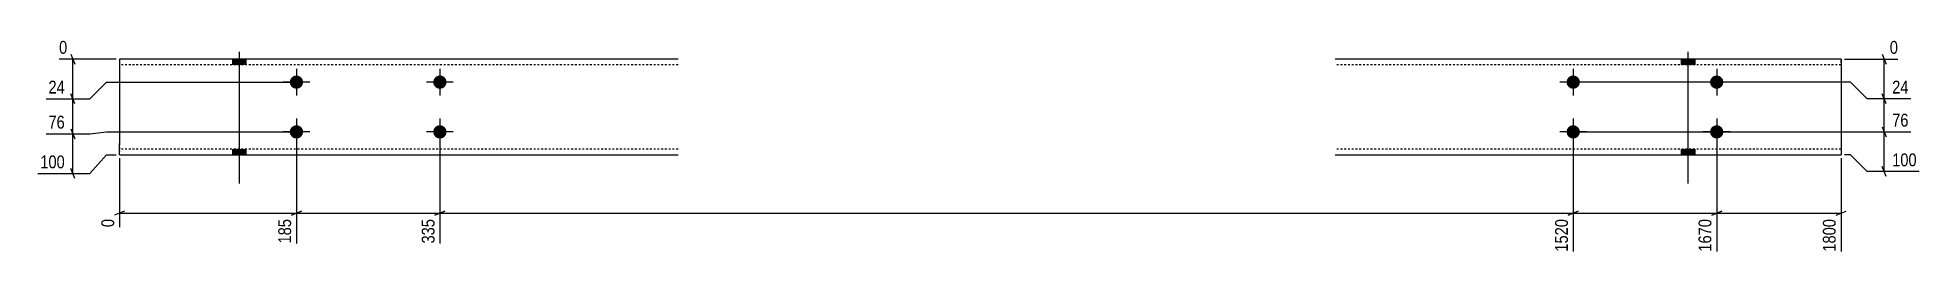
# Model space of a CAD drawing. Header units: millimetres. Extents: x 8 to 10264, y 8 to 238.
# Drawn here: x 8297 to 10264, y 8 to 234 of the extents above.
import ezdxf

# ---------------------------------------------------------------- set-up
doc = ezdxf.new("R2010")
doc.units = ezdxf.units.MM
doc.linetypes.add('DXK_LINE_DOT2', pattern=[3.9198, 1.9599, -1.9599])
doc.layers.add('MÅLSÆTNING', color=7, linetype='Continuous')
doc.layers.add('STÅL', color=7, linetype='Continuous')
doc.styles.add('Arial Narrow', font='ARIALN.TTF', dxfattribs={"height": 0.2})

msp = doc.modelspace()

# ---------------------------------------------------------------- hatches: boundary and pattern name
at = {"layer": 'STÅL', "linetype": 'Continuous'}
for points in [[(8514.2, 211.6), (8500.2, 211.6), (8500.2, 205.6), (8514.2, 205.6)], [(8514.2, 211.6), (8500.2, 211.6), (8500.2, 205.6), (8514.2, 205.6)], [(10015.2, 205.6), (10029.2, 205.6), (10029.2, 211.6), (10015.2, 211.6)], [(10015.2, 205.6), (10029.2, 205.6), (10029.2, 211.6), (10015.2, 211.6)], [(8567.2, 180.6, -1), (8567.2, 194.6, -1)], [(8717.2, 180.6, -1), (8717.2, 194.6, -1)], [(9902.2, 180.6, -1), (9902.2, 194.6, -1)], [(10052.2, 180.6, -1), (10052.2, 194.6, -1)], [(8567.2, 128.6, -1), (8567.2, 142.6, -1)], [(8717.2, 128.6, -1), (8717.2, 142.6, -1)], [(9902.2, 128.6, -1), (9902.2, 142.6, -1)], [(10052.2, 128.6, -1), (10052.2, 142.6, -1)], [(8514.2, 117.6), (8500.2, 117.6), (8500.2, 111.6), (8514.2, 111.6)], [(8514.2, 117.6), (8500.2, 117.6), (8500.2, 111.6), (8514.2, 111.6)], [(10015.2, 111.6), (10029.2, 111.6), (10029.2, 117.6), (10015.2, 117.6)], [(10015.2, 111.6), (10029.2, 111.6), (10029.2, 117.6), (10015.2, 117.6)]]:
    msp.add_hatch(color=3, dxfattribs=at).paths.add_polyline_path(points)

# ---------------------------------------------------------------- linework, layer by layer
at = {"layer": 'MÅLSÆTNING', "color": 7, "linetype": 'Continuous'}
for p, q in [((8331.4, 216.9), (8335.6, 206.4)), ((10225.1, 216.9), (10229.3, 206.4)), ((8378.7, 211.6), (8319, 211.6)), ((8333.5, 170.1), (8333.5, 211.6)), ((10185.7, 211.6), (10241.7, 211.6)), ((10227.2, 170.1), (10227.2, 211.6)), ((8351, 170.1), (8368.5, 187.6)), ((8351, 170.1), (8368.5, 187.6)), ((8368.5, 187.6), (8563.7, 187.6)), ((8368.5, 187.6), (8563.7, 187.6)), ((10192.2, 187.6), (9905.7, 187.6)), ((10192.2, 187.6), (9905.7, 187.6)), ((10209.7, 170.1), (10192.2, 187.6)), ((10209.7, 170.1), (10192.2, 187.6)), ((8305.4, 170.1), (8351, 170.1)), ((8305.4, 170.1), (8351, 170.1)), ((10255.3, 170.1), (10209.7, 170.1)), ((10255.3, 170.1), (10209.7, 170.1)), ((8331.4, 138.8), (8335.6, 128.3)), ((10225.1, 140.9), (10229.3, 130.4)), ((8305.4, 133.5), (8351, 133.5)), ((8333.5, 92), (8333.5, 133.5)), ((8351, 133.5), (8368.5, 135.6)), ((8351, 133.5), (8368.5, 135.6)), ((8368.5, 135.6), (8563.7, 135.6)), ((8368.5, 135.6), (8563.7, 135.6)), ((8567.2, 132.1), (8567.2, 19)), ((8717.2, 132.1), (8717.2, 19)), ((8717.2, 132.1), (8717.2, 19)), ((9902.2, 132.1), (9902.2, 10.5)), ((9905.7, 135.6), (10255.3, 135.6)), ((10052.2, 132.1), (10052.2, 10.5)), ((10052.2, 132.1), (10052.2, 10.5)), ((10227.2, 94.1), (10227.2, 135.6)), ((8351, 92), (8368.5, 111.6)), ((8368.5, 111.6), (8378.7, 111.6)), ((8382.2, 108.1), (8382.2, 36.1)), ((10182.2, 108.1), (10182.2, 10.5)), ((10192.2, 111.6), (10185.7, 111.6)), ((10209.7, 94.1), (10192.2, 111.6)), ((10229.3, 88.9), (10225.1, 99.4)), ((8296.8, 92), (8351, 92)), ((8335.6, 86.8), (8331.4, 97.3)), ((10263.9, 94.1), (10209.7, 94.1)), ((8387.5, 52.7), (8377, 48.5)), ((8382.2, 50.6), (8567.2, 50.6)), ((8562, 48.5), (8572.5, 52.7)), ((8722.5, 52.7), (8712, 48.5)), ((8712, 48.5), (8722.5, 52.7)), ((8717.2, 50.6), (9902.2, 50.6)), ((9897, 48.5), (9907.5, 52.7)), ((10057.5, 52.7), (10047, 48.5)), ((10047, 48.5), (10057.5, 52.7)), ((10052.2, 50.6), (10182.2, 50.6)), ((10177, 48.5), (10187.5, 52.7))]:
    msp.add_line(p, q, dxfattribs=at)
at = {"layer": 'STÅL', "color": 3, "linetype": 'Continuous'}
for p, q in [((8507.2, 219.1), (8507.2, 81.6)), ((8507.2, 219.1), (8507.2, 81.6)), ((10022.2, 219.1), (10022.2, 81.6)), ((10022.2, 219.1), (10022.2, 81.6)), ((8500.2, 211.6), (8500.2, 205.6)), ((8500.2, 211.6), (8500.2, 205.6)), ((8514.2, 211.6), (8514.2, 205.6)), ((8514.2, 211.6), (8514.2, 205.6)), ((8567.2, 201.6), (8567.2, 173.6)), ((8717.2, 201.6), (8717.2, 173.6)), ((9902.2, 201.6), (9902.2, 173.6)), ((10015.2, 211.6), (10015.2, 205.6)), ((10015.2, 211.6), (10015.2, 205.6)), ((10029.2, 211.6), (10029.2, 205.6)), ((10029.2, 211.6), (10029.2, 205.6)), ((10052.2, 201.6), (10052.2, 173.6)), ((8581.2, 187.6), (8553.2, 187.6)), ((8731.2, 187.6), (8703.2, 187.6)), ((9916.2, 187.6), (9888.2, 187.6)), ((10066.2, 187.6), (10038.2, 187.6)), ((8567.2, 149.6), (8567.2, 121.6)), ((8717.2, 149.6), (8717.2, 121.6)), ((9902.2, 149.6), (9902.2, 121.6)), ((10052.2, 149.6), (10052.2, 121.6)), ((8581.2, 135.6), (8553.2, 135.6)), ((8731.2, 135.6), (8703.2, 135.6)), ((9916.2, 135.6), (9888.2, 135.6)), ((10066.2, 135.6), (10038.2, 135.6)), ((8500.2, 117.6), (8500.2, 111.6)), ((8500.2, 117.6), (8500.2, 111.6)), ((8514.2, 117.6), (8514.2, 111.6)), ((8514.2, 117.6), (8514.2, 111.6)), ((10015.2, 117.6), (10015.2, 111.6)), ((10015.2, 117.6), (10015.2, 111.6)), ((10029.2, 117.6), (10029.2, 111.6)), ((10029.2, 117.6), (10029.2, 111.6))]:
    msp.add_line(p, q, dxfattribs=at)
at = {"layer": 'STÅL', "color": 2, "linetype": 'Continuous'}
for p, q in [((8382.2, 211.6), (8382.2, 199.6)), ((8966.2, 211.6), (8382.2, 211.6)), ((8382.2, 199.6), (8382.2, 123.6)), ((10182.2, 211.6), (9653.2, 211.6)), ((10182.2, 211.6), (10182.2, 210.7)), ((10182.2, 210.7), (10182.2, 199.6)), ((10182.2, 199.6), (10182.2, 123.6)), ((8382.2, 112.5), (8382.2, 123.6)), ((10182.2, 123.6), (10182.2, 111.6)), ((8382.2, 111.6), (8382.2, 112.5)), ((8382.2, 111.6), (8966.2, 111.6)), ((9653.2, 111.6), (10182.2, 111.6))]:
    msp.add_line(p, q, dxfattribs=at)
at = {"layer": 'STÅL', "color": 7, "linetype": 'DXK_LINE_DOT2'}
for p, q in [((8382.2, 211.6), (8382.2, 210.7)), ((8382.2, 210.7), (8382.2, 208.1)), ((8966.2, 205.6), (8382.2, 205.6)), ((10182.2, 205.6), (9653.2, 205.6)), ((10182.2, 208.1), (10182.2, 211.6)), ((8382.2, 123.6), (8382.2, 115.1)), ((8966.2, 117.6), (8382.2, 117.6)), ((10182.2, 117.6), (9653.2, 117.6))]:
    msp.add_line(p, q, dxfattribs=at)

# ---------------------------------------------------------------- next in the draw order: wipeouts: each hides what was drawn before it
at = {"color": 0, "linetype": 'Continuous'}
for points in [[(8330.3, 214.4), (8330.3, 234), (8316.2, 234), (8316.2, 214.4)], [(10244.5, 214.4), (10244.5, 234), (10230.4, 234), (10230.4, 214.4)], [(10255.6, 138.4), (10255.6, 158), (10232.9, 158), (10232.9, 138.4)], [(8327.8, 136.3), (8327.8, 155.9), (8305.1, 155.9), (8305.1, 136.3)], [(8327.8, 94.8), (8327.8, 114.4), (8296.6, 114.4), (8296.6, 94.8)], [(10264.1, 96.9), (10264.1, 116.5), (10232.9, 116.5), (10232.9, 96.9)], [(8379.4, 47.4), (8359.8, 47.4), (8359.8, 33.3), (8379.4, 33.3)], [(8564.4, 47.4), (8544.8, 47.4), (8544.8, 16.2), (8564.4, 16.2)], [(9899.4, 47.4), (9879.8, 47.4), (9879.8, 7.7), (9899.4, 7.7)], [(10179.4, 47.4), (10159.8, 47.4), (10159.8, 7.7), (10179.4, 7.7)]]:
    msp.add_wipeout(points, dxfattribs=at).dxf.layer = 'MÅLSÆTNING'

# ---------------------------------------------------------------- next in the draw order: linework, layer by layer
at = {"layer": 'MÅLSÆTNING', "color": 7, "linetype": 'Continuous'}
for p, q in [((8335.6, 164.9), (8331.4, 175.4)), ((8335.6, 164.9), (8331.4, 175.4)), ((8333.5, 133.5), (8333.5, 170.1)), ((10229.3, 164.9), (10225.1, 175.4)), ((10229.3, 164.9), (10225.1, 175.4)), ((10227.2, 135.6), (10227.2, 170.1)), ((8331.4, 138.8), (8335.6, 128.3)), ((10225.1, 140.9), (10229.3, 130.4)), ((8305.4, 133.5), (8351, 133.5)), ((8567.2, 132.1), (8567.2, 19)), ((9902.2, 132.1), (9902.2, 10.5)), ((9905.7, 135.6), (10255.3, 135.6)), ((8572.5, 52.7), (8562, 48.5)), ((8567.2, 50.6), (8717.2, 50.6)), ((9907.5, 52.7), (9897, 48.5)), ((9902.2, 50.6), (10052.2, 50.6))]:
    msp.add_line(p, q, dxfattribs=at)

# ---------------------------------------------------------------- next in the draw order: texts
at = {"layer": 'MÅLSÆTNING', "color": 3, "linetype": 'Continuous', "style": 'Arial Narrow'}
for s, height, p in [('0', 13.4, (8319, 217.2)), ('0', 13.4, (10233.2, 217.2)), ('76', 13.36, (8307.9, 139.1)), ('76', 13.36, (10235.7, 141.2)), ('100', 13.36, (8299.4, 97.6)), ('100', 13.36, (10235.7, 99.7))]:
    msp.add_text(s, height=height, dxfattribs=at).set_placement(p)
for s, height, p in [('0', 13.4, (8376.6, 36.1)), ('185', 13.36, (8561.6, 19)), ('1520', 13.36, (9896.6, 10.5)), ('1800', 13.36, (10176.6, 10.5))]:
    msp.add_text(s, height=height, rotation=90.0002, dxfattribs=at).set_placement(p)

# ---------------------------------------------------------------- next in the draw order: wipeouts: each hides what was drawn before it
at = {"color": 0, "linetype": 'Continuous'}
for points in [[(8327.8, 172.9), (8327.8, 192.5), (8305.1, 192.5), (8305.1, 172.9)], [(10255.6, 172.9), (10255.6, 192.5), (10232.9, 192.5), (10232.9, 172.9)], [(8714.4, 47.4), (8694.8, 47.4), (8694.8, 16.2), (8714.4, 16.2)], [(10049.4, 47.4), (10029.8, 47.4), (10029.8, 7.7), (10049.4, 7.7)]]:
    msp.add_wipeout(points, dxfattribs=at).dxf.layer = 'MÅLSÆTNING'

# ---------------------------------------------------------------- next in the draw order: texts
at = {"layer": 'MÅLSÆTNING', "color": 3, "linetype": 'Continuous', "style": 'Arial Narrow'}
for p in [(8307.9, 175.7), (10235.7, 175.7)]:
    msp.add_text('24', height=13.36, dxfattribs=at).set_placement(p)
for s, p in [('335', (8711.6, 19)), ('1670', (10046.6, 10.5))]:
    msp.add_text(s, height=13.36, rotation=90.0002, dxfattribs=at).set_placement(p)

doc.saveas('drawing.dxf')
